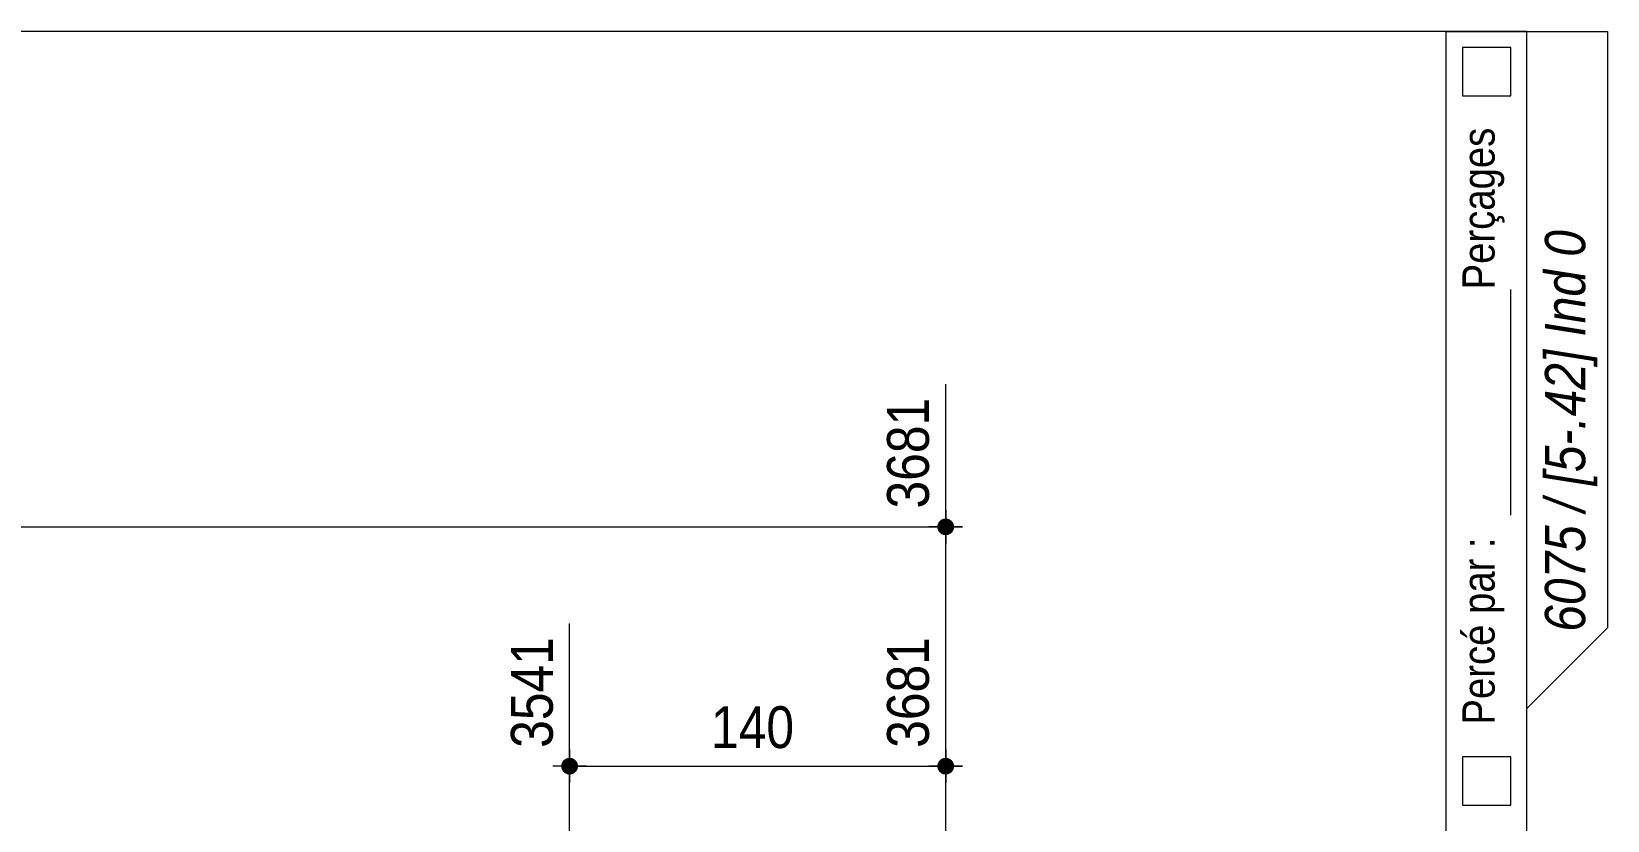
# Model space of a CAD drawing. Header units: millimetres. Extents: x 2 to 287, y 5 to 195.
# Drawn here: x 189.2 to 287, y 146 to 195 of the extents above; entities that cross this region are included whole.
import ezdxf

# ---------------------------------------------------------------- set-up
doc = ezdxf.new("R2010")
doc.units = ezdxf.units.MM
for name, color, linetype, lineweight in [('Autre type objet', 1, 'Continuous', 0), ('Cotation', 7, 'Continuous', 0), ('Feuille dessin', 5, 'Continuous', 0)]:
    doc.layers.add(name, color=color, linetype=linetype, lineweight=lineweight)
doc.styles.add('ARIAL', font='ARIAL.TTF')
doc.styles.add('ARIAL_ITALIC', font='ARIALI.TTF')

# ---------------------------------------------------------------- blocks, each defined once
blk = doc.blocks.new('*A5')
at = {"layer": 'Feuille dessin', "linetype": 'Continuous', "lineweight": 0}
for p, q in [((282, 195), (5, 195)), ((282, 5), (282, 195))]:
    blk.add_line(p, q, dxfattribs=at)
blk = doc.blocks.new('*A6')
at = {"layer": 'Autre type objet', "linetype": 'Continuous', "lineweight": 0}
for p, q in [((277, 42), (277, 195)), ((277, 195), (287, 195)), ((282, 42), (282, 195)), ((287, 195), (287, 158)), ((278, 194), (278, 191)), ((281, 194), (278, 194)), ((281, 191), (281, 194)), ((278, 191), (281, 191)), ((281, 165), (281, 179)), ((287, 158), (282, 153)), ((278, 150), (278, 147)), ((281, 150), (278, 150)), ((281, 147), (281, 150)), ((278, 147), (281, 147))]:
    blk.add_line(p, q, dxfattribs=at)
at = {"layer": 'Autre type objet', "width": 0.85}
for s, height, style, p in [('Perçages', 2, 'ARIAL', (280, 179)), ('6075 / [5-.42] Ind 0', 2.5, 'ARIAL_ITALIC', (285.619109, 157.760245)), ('Percé par :', 2, 'ARIAL', (280, 152))]:
    blk.add_text(s, height=height, rotation=90, dxfattribs=dict(at, style=style)).set_placement(p)
blk = doc.blocks.new('*A19')
at = {"layer": 'Cotation'}
for points in [[(222.584, 148.898), (222.559, 148.9), (222.534, 148.903), (222.509, 148.908), (222.484, 148.913), (222.459, 148.92), (222.435, 148.928), (222.411, 148.937), (222.388, 148.948), (222.365, 148.959), (222.343, 148.972), (222.321, 148.985), (222.3, 149), (222.28, 149.016), (222.261, 149.032), (222.242, 149.05), (222.225, 149.068), (222.208, 149.088), (222.192, 149.108), (222.178, 149.129), (222.164, 149.15), (222.151, 149.172), (222.14, 149.195), (222.13, 149.219), (222.12, 149.242), (222.112, 149.267), (222.106, 149.291), (222.1, 149.316), (222.096, 149.341), (222.093, 149.367), (222.091, 149.392), (222.09, 149.418), (222.091, 149.443), (222.093, 149.469), (222.096, 149.494), (222.1, 149.519), (222.106, 149.544), (222.112, 149.569), (222.12, 149.593), (222.13, 149.617), (222.14, 149.64), (222.151, 149.663), (222.164, 149.685), (222.178, 149.707), (222.192, 149.727), (222.208, 149.748), (222.225, 149.767), (222.242, 149.785), (222.261, 149.803), (222.28, 149.82), (222.3, 149.835), (222.321, 149.85), (222.343, 149.864), (222.365, 149.876), (222.388, 149.888), (222.411, 149.898), (222.435, 149.907), (222.459, 149.915), (222.484, 149.922), (222.509, 149.928), (222.534, 149.932), (222.559, 149.935), (222.584, 149.937), (222.61, 149.938), (222.636, 149.937), (222.661, 149.935), (222.686, 149.932), (222.711, 149.928), (222.736, 149.922), (222.761, 149.915), (222.785, 149.907), (222.809, 149.898), (222.832, 149.888), (222.855, 149.876), (222.877, 149.864), (222.899, 149.85), (222.92, 149.835), (222.94, 149.82), (222.959, 149.803), (222.978, 149.785), (222.995, 149.767), (223.012, 149.748), (223.028, 149.727), (223.042, 149.707), (223.056, 149.685), (223.069, 149.663), (223.08, 149.64), (223.09, 149.617), (223.1, 149.593), (223.108, 149.569), (223.114, 149.544), (223.12, 149.519), (223.124, 149.494), (223.127, 149.469), (223.129, 149.443), (223.13, 149.418), (223.129, 149.392), (223.127, 149.367), (223.124, 149.341), (223.12, 149.316), (223.114, 149.291), (223.108, 149.267), (223.1, 149.242), (223.09, 149.219), (223.08, 149.195), (223.069, 149.172), (223.056, 149.15), (223.042, 149.129), (223.028, 149.108), (223.012, 149.088), (222.995, 149.068), (222.978, 149.05), (222.959, 149.032), (222.94, 149.016), (222.92, 149), (222.899, 148.985), (222.877, 148.972), (222.855, 148.959), (222.832, 148.948), (222.809, 148.937), (222.785, 148.928), (222.761, 148.92), (222.736, 148.913), (222.711, 148.908), (222.686, 148.903), (222.661, 148.9), (222.636, 148.898), (222.61, 148.898)], [(245.918, 148.898), (245.892, 148.9), (245.867, 148.903), (245.842, 148.908), (245.817, 148.913), (245.792, 148.92), (245.768, 148.928), (245.744, 148.937), (245.721, 148.948), (245.698, 148.959), (245.676, 148.972), (245.654, 148.985), (245.634, 149), (245.613, 149.016), (245.594, 149.032), (245.576, 149.05), (245.558, 149.068), (245.541, 149.088), (245.526, 149.108), (245.511, 149.129), (245.497, 149.15), (245.485, 149.172), (245.473, 149.195), (245.463, 149.219), (245.454, 149.242), (245.446, 149.267), (245.439, 149.291), (245.433, 149.316), (245.429, 149.341), (245.426, 149.367), (245.424, 149.392), (245.423, 149.418), (245.424, 149.443), (245.426, 149.469), (245.429, 149.494), (245.433, 149.519), (245.439, 149.544), (245.446, 149.569), (245.454, 149.593), (245.463, 149.617), (245.473, 149.64), (245.485, 149.663), (245.497, 149.685), (245.511, 149.707), (245.526, 149.727), (245.541, 149.748), (245.558, 149.767), (245.576, 149.785), (245.594, 149.803), (245.613, 149.82), (245.634, 149.835), (245.654, 149.85), (245.676, 149.864), (245.698, 149.876), (245.721, 149.888), (245.744, 149.898), (245.768, 149.907), (245.792, 149.915), (245.817, 149.922), (245.842, 149.928), (245.867, 149.932), (245.892, 149.935), (245.918, 149.937), (245.943, 149.938), (245.969, 149.937), (245.994, 149.935), (246.02, 149.932), (246.045, 149.928), (246.07, 149.922), (246.094, 149.915), (246.119, 149.907), (246.142, 149.898), (246.166, 149.888), (246.188, 149.876), (246.211, 149.864), (246.232, 149.85), (246.253, 149.835), (246.273, 149.82), (246.293, 149.803), (246.311, 149.785), (246.329, 149.767), (246.345, 149.748), (246.361, 149.727), (246.376, 149.707), (246.389, 149.685), (246.402, 149.663), (246.413, 149.64), (246.424, 149.617), (246.433, 149.593), (246.441, 149.569), (246.448, 149.544), (246.453, 149.519), (246.458, 149.494), (246.461, 149.469), (246.463, 149.443), (246.463, 149.418), (246.463, 149.392), (246.461, 149.367), (246.458, 149.341), (246.453, 149.316), (246.448, 149.291), (246.441, 149.267), (246.433, 149.242), (246.424, 149.219), (246.413, 149.195), (246.402, 149.172), (246.389, 149.15), (246.376, 149.129), (246.361, 149.108), (246.345, 149.088), (246.329, 149.068), (246.311, 149.05), (246.293, 149.032), (246.273, 149.016), (246.253, 149), (246.232, 148.985), (246.211, 148.972), (246.188, 148.959), (246.166, 148.948), (246.142, 148.937), (246.119, 148.928), (246.094, 148.92), (246.07, 148.913), (246.045, 148.908), (246.02, 148.903), (245.994, 148.9), (245.969, 148.898), (245.943, 148.898)]]:
    blk.add_hatch(color=256, dxfattribs=at).paths.add_polyline_path(points, flags=17)
at = {"layer": 'Cotation', "linetype": 'Continuous', "lineweight": 0}
for p, q in [((222.61, 140.221), (222.61, 158.271)), ((245.943, 134.888), (245.943, 158.271)), ((222.61, 150.458), (222.61, 148.378)), ((245.943, 150.458), (245.943, 148.378)), ((223.65, 149.418), (221.57, 149.418)), ((222.61, 149.418), (221.57, 149.418)), ((222.61, 149.418), (245.943, 149.418)), ((246.983, 149.418), (244.903, 149.418)), ((245.943, 149.418), (246.983, 149.418))]:
    blk.add_line(p, q, dxfattribs=at)
at = {"layer": 'Cotation'}
for p in [(222.61, 149.418), (245.943, 149.418)]:
    blk.add_point(p, dxfattribs=at)
at = {"layer": 'Cotation', "style": 'ARIAL', "width": 0.85}
for s, p in [('3541', (221.57, 150.558)), ('3681', (244.903, 150.558))]:
    blk.add_text(s, height=2.6, rotation=90.00021, dxfattribs=at).set_placement(p)
blk.add_text('140', height=2.6, dxfattribs=at).set_placement((231.384, 150.538))
blk = doc.blocks.new('*A21')
at = {"layer": 'Cotation'}
blk.add_hatch(color=256, dxfattribs=at).paths.add_polyline_path([(245.918, 163.748), (245.892, 163.749), (245.867, 163.753), (245.842, 163.757), (245.817, 163.762), (245.792, 163.769), (245.768, 163.777), (245.744, 163.786), (245.721, 163.797), (245.698, 163.808), (245.676, 163.821), (245.654, 163.835), (245.634, 163.849), (245.613, 163.865), (245.594, 163.882), (245.576, 163.899), (245.558, 163.918), (245.541, 163.937), (245.526, 163.957), (245.511, 163.978), (245.497, 164), (245.485, 164.022), (245.473, 164.045), (245.463, 164.068), (245.454, 164.092), (245.446, 164.116), (245.439, 164.141), (245.433, 164.165), (245.429, 164.191), (245.426, 164.216), (245.424, 164.241), (245.423, 164.267), (245.424, 164.292), (245.426, 164.318), (245.429, 164.343), (245.433, 164.368), (245.439, 164.393), (245.446, 164.418), (245.454, 164.442), (245.463, 164.466), (245.473, 164.489), (245.485, 164.512), (245.497, 164.534), (245.511, 164.556), (245.526, 164.577), (245.541, 164.597), (245.558, 164.616), (245.576, 164.635), (245.594, 164.652), (245.613, 164.669), (245.634, 164.685), (245.654, 164.699), (245.676, 164.713), (245.698, 164.725), (245.721, 164.737), (245.744, 164.747), (245.768, 164.756), (245.792, 164.764), (245.817, 164.771), (245.842, 164.777), (245.867, 164.781), (245.892, 164.784), (245.918, 164.786), (245.943, 164.787), (245.969, 164.786), (245.994, 164.784), (246.02, 164.781), (246.045, 164.777), (246.07, 164.771), (246.094, 164.764), (246.119, 164.756), (246.142, 164.747), (246.166, 164.737), (246.188, 164.725), (246.211, 164.713), (246.232, 164.699), (246.253, 164.685), (246.273, 164.669), (246.293, 164.652), (246.311, 164.635), (246.329, 164.616), (246.345, 164.597), (246.361, 164.577), (246.376, 164.556), (246.389, 164.534), (246.402, 164.512), (246.413, 164.489), (246.424, 164.466), (246.433, 164.442), (246.441, 164.418), (246.448, 164.393), (246.453, 164.368), (246.458, 164.343), (246.461, 164.318), (246.463, 164.292), (246.463, 164.267), (246.463, 164.241), (246.461, 164.216), (246.458, 164.191), (246.453, 164.165), (246.448, 164.141), (246.441, 164.116), (246.433, 164.092), (246.424, 164.068), (246.413, 164.045), (246.402, 164.022), (246.389, 164), (246.376, 163.978), (246.361, 163.957), (246.345, 163.937), (246.329, 163.918), (246.311, 163.899), (246.293, 163.882), (246.273, 163.865), (246.253, 163.849), (246.232, 163.835), (246.211, 163.821), (246.188, 163.808), (246.166, 163.797), (246.142, 163.786), (246.119, 163.777), (246.094, 163.769), (246.07, 163.762), (246.045, 163.757), (246.02, 163.753), (245.994, 163.749), (245.969, 163.748), (245.943, 163.747)], flags=17)
at = {"layer": 'Cotation', "linetype": 'Continuous', "lineweight": 0}
for p, q in [((245.943, 134.888), (245.943, 173.121)), ((245.943, 165.307), (245.943, 163.227)), ((34.013, 164.267), (245.943, 164.267)), ((246.983, 164.267), (244.903, 164.267)), ((245.943, 164.267), (246.983, 164.267))]:
    blk.add_line(p, q, dxfattribs=at)
at = {"layer": 'Cotation'}
blk.add_point((245.943, 164.267), dxfattribs=at)
at = {"layer": 'Cotation', "style": 'ARIAL', "width": 0.85}
blk.add_text('3681', height=2.6, rotation=90.00021, dxfattribs=at).set_placement((244.903, 165.407))

msp = doc.modelspace()

# ---------------------------------------------------------------- block references
at = {"lineweight": 0}
for name in ['*A5', '*A6', '*A21', '*A19']:
    msp.add_blockref(name, (0, 0), dxfattribs=at)

doc.saveas('drawing.dxf')
